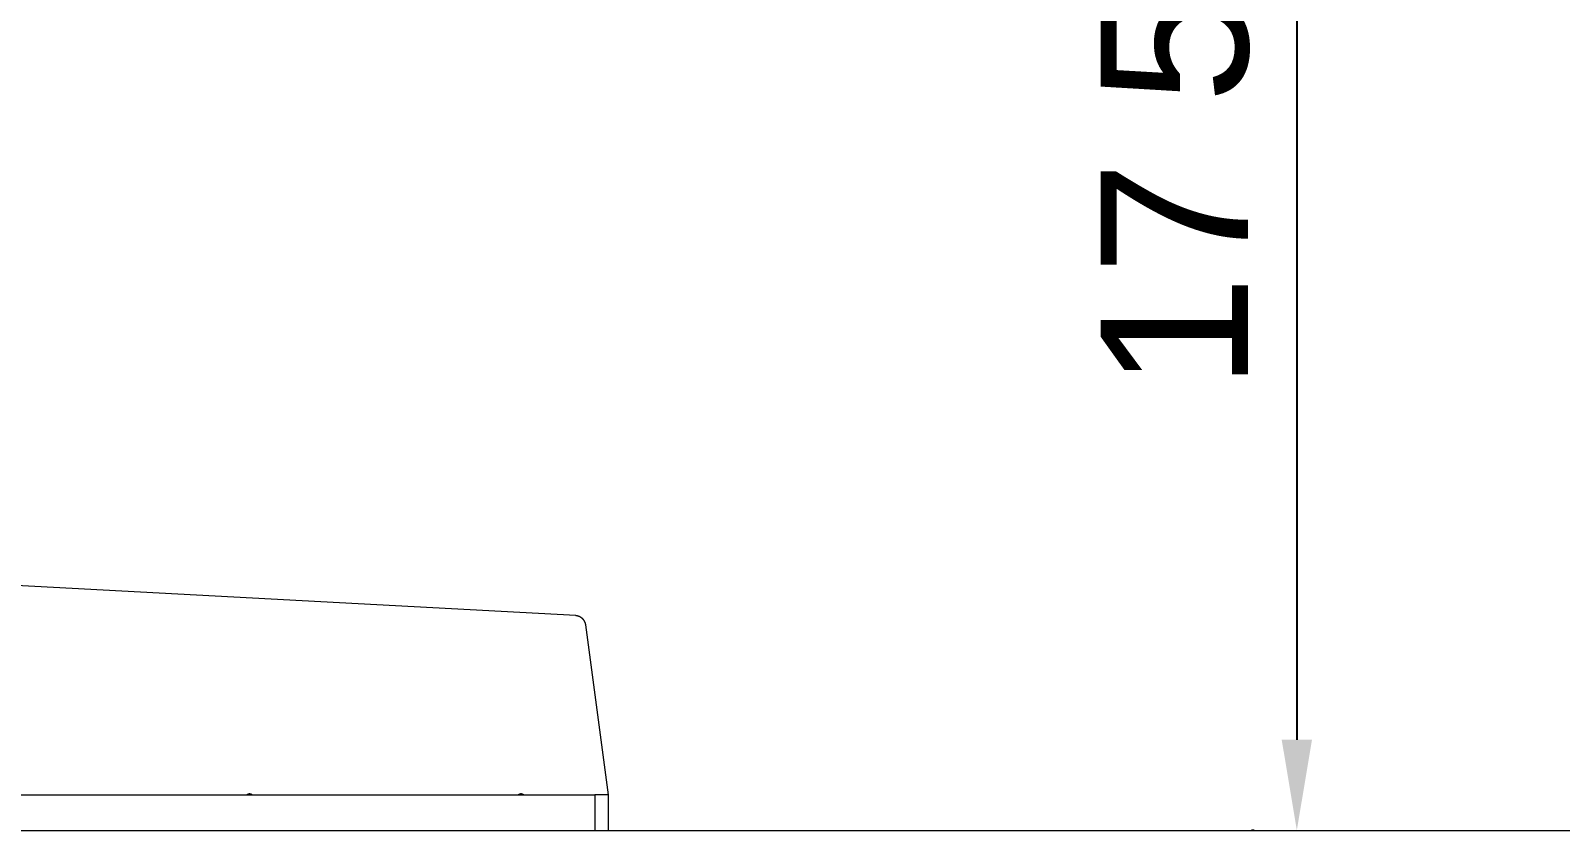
# Model space of a CAD drawing. Header units: inches. Extents: x -16 to 183, y -17 to 123.
# Drawn here: x 135.53 to 152.39, y 105.03 to 113.85 of the extents above; entities that cross this region are included whole.
import ezdxf

# ---------------------------------------------------------------- set-up
doc = ezdxf.new("R2010")
doc.units = ezdxf.units.IN
doc.layers.add('ZANO_R', color=7, linetype='Continuous', lineweight=0)
doc.layers.add('ZANO_W', color=1, linetype='Continuous', lineweight=0)
doc.styles.get("Standard").update_dxf_attribs({"font": 'arial.ttf'})
doc.dimstyles.new('amerykanie', dxfattribs={"dimtxt": 50, "dimasz": 50, "dimexe": 0.5, "dimexo": 0.5, "dimgap": 1, "dimtad": 1, "dimdec": 0, "dimzin": 0, "dimlunit": 5, "dimtxsty": 'Standard', "dimcen": 0.09, "dimclrd": 1, "dimclre": 1, "dimclrt": 1, "dimazin": 0, "dimtfac": 1, "dimtdec": 0, "dimtmove": 0, "dimatfit": 3, "dimfxl": 1, "dimtzin": 0, "dimarcsym": 1})

# ---------------------------------------------------------------- blocks, each defined once
blk = doc.blocks.new('*D366')
at = {"layer": 'ZANO_W', "color": 1, "lineweight": -2}
for p, q in [((149.019, 122.317), (148.988, 122.317)), ((149.488, 121.317), (149.488, 106.031)), ((149.019, 105.031), (148.988, 105.031))]:
    blk.add_line(p, q, dxfattribs=at)
at = {"layer": 'ZANO_W', "color": 1}
for points in [[(149.655, 121.317), (149.321, 121.317), (149.488, 122.317)], [(149.321, 106.031), (149.655, 106.031), (149.488, 105.031)]]:
    blk.add_solid(points, dxfattribs=at)
at = {"layer": 'ZANO_W', "color": 1, "insert": (148.148, 113.674), "char_height": 1.625, "attachment_point": 5, "rotation": 90}
blk.add_mtext('17 5/16', dxfattribs=at)
blk = doc.blocks.new('*D373')
at = {"layer": 'ZANO_W', "color": 1, "lineweight": -2}
blk.add_line((174.398, 108.168), (174.592, 109.617), dxfattribs=at)
blk.add_arc((173.977, 105.031), 4.127, 13.9165, 68.4416, dxfattribs=at)
at = {"layer": 'ZANO_W', "color": 1}
for points in [[(175.535, 109.031), (175.451, 108.708), (174.526, 109.121)], [(177.818, 106.003), (178.148, 106.044), (178.104, 105.031)]]:
    blk.add_solid(points, dxfattribs=at)
at = {"layer": 'ZANO_W', "color": 1, "insert": (178.598, 109.965), "char_height": 1.625, "attachment_point": 5}
blk.add_mtext("82%%d21'", dxfattribs=at)

msp = doc.modelspace()

# ---------------------------------------------------------------- linework, layer by layer
at = {"layer": 'ZANO_R'}
for p, q in [((141.5385, 107.39827), (130.36498, 108.00218)), ((141.54258, 107.39798), (141.5385, 107.39827)), ((141.54664, 107.39754), (141.54258, 107.39798)), ((141.55069, 107.39697), (141.54664, 107.39754)), ((141.55471, 107.39626), (141.55069, 107.39697)), ((141.5587, 107.39541), (141.55471, 107.39626)), ((141.56267, 107.39442), (141.5587, 107.39541)), ((141.56659, 107.3933), (141.56267, 107.39442)), ((141.57048, 107.39204), (141.56659, 107.3933)), ((141.57432, 107.39065), (141.57048, 107.39204)), ((141.57811, 107.38912), (141.57432, 107.39065)), ((141.58184, 107.38747), (141.57811, 107.38912)), ((141.58552, 107.38568), (141.58184, 107.38747)), ((141.58913, 107.38377), (141.58552, 107.38568)), ((141.59267, 107.38174), (141.58913, 107.38377)), ((141.59614, 107.37959), (141.59267, 107.38174)), ((141.59954, 107.37732), (141.59614, 107.37959)), ((141.60285, 107.37493), (141.59954, 107.37732)), ((141.60608, 107.37242), (141.60285, 107.37493)), ((141.60922, 107.36981), (141.60608, 107.37242)), ((141.61227, 107.36709), (141.60922, 107.36981)), ((141.61522, 107.36427), (141.61227, 107.36709)), ((141.61807, 107.36135), (141.61522, 107.36427)), ((141.62082, 107.35833), (141.61807, 107.36135)), ((141.62347, 107.35521), (141.62082, 107.35833)), ((141.626, 107.35201), (141.62347, 107.35521)), ((141.62842, 107.34872), (141.626, 107.35201)), ((141.63073, 107.34535), (141.62842, 107.34872)), ((141.63292, 107.3419), (141.63073, 107.34535)), ((141.63499, 107.33838), (141.63292, 107.3419)), ((141.63694, 107.33479), (141.63499, 107.33838)), ((141.63876, 107.33113), (141.63694, 107.33479)), ((141.64045, 107.32742), (141.63876, 107.33113)), ((141.64201, 107.32364), (141.64045, 107.32742)), ((141.64344, 107.31982), (141.64201, 107.32364)), ((141.64474, 107.31594), (141.64344, 107.31982)), ((141.64591, 107.31203), (141.64474, 107.31594)), ((141.64694, 107.30807), (141.64591, 107.31203)), ((141.64783, 107.30409), (141.64694, 107.30807)), ((141.64858, 107.30007), (141.64783, 107.30409)), ((141.64919, 107.29604), (141.64858, 107.30007)), ((141.9003, 105.42449), (141.64919, 107.29604)), ((141.9003, 105.42449), (141.64919, 107.29604)), ((128.80802, 105.42448), (141.74896, 105.42448)), ((137.9155, 105.42448), (137.91646, 105.42542)), ((137.91646, 105.42542), (137.91746, 105.42632)), ((137.91746, 105.42632), (137.91849, 105.42718)), ((137.91849, 105.42718), (137.91955, 105.42801)), ((137.91955, 105.42801), (137.92063, 105.42881)), ((137.92063, 105.42881), (137.92174, 105.42956)), ((137.92174, 105.42956), (137.92288, 105.43028)), ((137.92288, 105.43028), (137.92404, 105.43096)), ((137.92404, 105.43096), (137.92522, 105.4316)), ((137.92522, 105.4316), (137.92643, 105.4322)), ((137.92643, 105.4322), (137.92765, 105.43275)), ((137.92765, 105.43275), (137.92889, 105.43327)), ((137.92889, 105.43327), (137.93015, 105.43374)), ((137.93015, 105.43374), (137.93142, 105.43417)), ((137.93142, 105.43417), (137.93271, 105.43455)), ((137.93271, 105.43455), (137.93401, 105.43489)), ((137.93401, 105.43489), (137.93532, 105.43519)), ((137.93532, 105.43519), (137.93664, 105.43544)), ((137.93664, 105.43544), (137.93797, 105.43565)), ((137.93797, 105.43565), (137.93931, 105.43581)), ((137.93931, 105.43581), (137.94065, 105.43592)), ((137.94065, 105.43592), (137.94199, 105.43599)), ((137.94199, 105.43599), (137.94333, 105.43601)), ((137.94333, 105.43601), (137.94468, 105.43599)), ((137.94468, 105.43599), (137.94602, 105.43592)), ((137.94602, 105.43592), (137.94736, 105.43581)), ((137.94736, 105.43581), (137.94869, 105.43565)), ((137.94869, 105.43565), (137.95002, 105.43544)), ((137.95002, 105.43544), (137.95134, 105.43519)), ((137.95134, 105.43519), (137.95266, 105.43489)), ((137.95266, 105.43489), (137.95396, 105.43455)), ((137.95396, 105.43455), (137.95524, 105.43417)), ((137.95524, 105.43417), (137.95652, 105.43374)), ((137.95652, 105.43374), (137.95778, 105.43327)), ((137.95778, 105.43327), (137.95902, 105.43275)), ((137.95902, 105.43275), (137.96024, 105.4322)), ((137.96024, 105.4322), (137.96145, 105.4316)), ((137.96145, 105.4316), (137.96263, 105.43096)), ((137.96263, 105.43096), (137.96379, 105.43028)), ((137.96379, 105.43028), (137.96493, 105.42956)), ((137.96493, 105.42956), (137.96604, 105.42881)), ((137.96604, 105.42881), (137.96712, 105.42801)), ((137.96712, 105.42801), (137.96818, 105.42718)), ((137.96818, 105.42718), (137.96921, 105.42632)), ((137.96921, 105.42632), (137.97021, 105.42542)), ((137.97021, 105.42542), (137.97117, 105.42448)), ((140.90818, 105.42448), (140.90917, 105.42544)), ((140.90917, 105.42544), (140.91019, 105.42636)), ((140.91019, 105.42636), (140.91124, 105.42724)), ((140.91124, 105.42724), (140.91232, 105.42809)), ((140.91232, 105.42809), (140.91344, 105.42889)), ((140.91344, 105.42889), (140.91458, 105.42966)), ((140.91458, 105.42966), (140.91574, 105.43039)), ((140.91574, 105.43039), (140.91693, 105.43108)), ((140.91693, 105.43108), (140.91814, 105.43172)), ((140.91814, 105.43172), (140.91938, 105.43233)), ((140.91938, 105.43233), (140.92063, 105.43288)), ((140.92063, 105.43288), (140.92191, 105.4334)), ((140.92191, 105.4334), (140.9232, 105.43387)), ((140.9232, 105.43387), (140.92451, 105.43429)), ((140.92451, 105.43429), (140.92583, 105.43467)), ((140.92583, 105.43467), (140.92716, 105.435)), ((140.92716, 105.435), (140.92851, 105.43529)), ((140.92851, 105.43529), (140.92986, 105.43553)), ((140.92986, 105.43553), (140.93122, 105.43572)), ((140.93122, 105.43572), (140.93259, 105.43586)), ((140.93259, 105.43586), (140.93396, 105.43596)), ((140.93396, 105.43596), (140.93533, 105.43601)), ((140.93533, 105.43601), (140.9367, 105.43601)), ((140.9367, 105.43601), (140.93808, 105.43596)), ((140.93808, 105.43596), (140.93945, 105.43586)), ((140.93945, 105.43586), (140.94082, 105.43572)), ((140.94082, 105.43572), (140.94218, 105.43553)), ((140.94218, 105.43553), (140.94353, 105.43529)), ((140.94353, 105.43529), (140.94487, 105.435)), ((140.94487, 105.435), (140.94621, 105.43467)), ((140.94621, 105.43467), (140.94753, 105.43429)), ((140.94753, 105.43429), (140.94884, 105.43387)), ((140.94884, 105.43387), (140.95013, 105.4334)), ((140.95013, 105.4334), (140.9514, 105.43288)), ((140.9514, 105.43288), (140.95266, 105.43233)), ((140.95266, 105.43233), (140.95389, 105.43172)), ((140.95389, 105.43172), (140.9551, 105.43108)), ((140.9551, 105.43108), (140.95629, 105.43039)), ((140.95629, 105.43039), (140.95746, 105.42966)), ((140.95746, 105.42966), (140.9586, 105.42889)), ((140.9586, 105.42889), (140.95971, 105.42809)), ((140.95971, 105.42809), (140.96079, 105.42724)), ((140.96079, 105.42724), (140.96185, 105.42636)), ((140.96185, 105.42636), (140.96287, 105.42544)), ((140.96287, 105.42544), (140.96386, 105.42448)), ((141.90021, 105.42448), (141.74896, 105.42448)), ((141.74896, 105.42448), (141.74896, 105.03078)), ((141.90021, 105.42448), (141.90027, 105.42448)), ((141.9003, 105.03078), (141.9003, 105.42448)), ((128.80802, 105.03078), (141.74896, 105.03078)), ((141.74896, 105.03078), (141.9003, 105.03078))]:
    msp.add_line(p, q, dxfattribs=at)
msp.add_lwpolyline([(-14.11259, 105.03078), (181.73293, 105.03078)], dxfattribs=at)

# ---------------------------------------------------------------- dimensions: what is measured, and where the dimension line sits
at = {"layer": 'ZANO_W'}
dim = msp.add_linear_dim(base=(149.48809, 105.03078), p1=(149.51934, 122.31749), p2=(149.51934, 105.03078), angle=90, dimstyle='amerykanie', override={"dimtxt": 1.625, "dimasz": 1, "dimgap": 0.5, "dimdec": 4, "dimaunit": 1, "dimadec": 1, "dimtdec": 4, "dimtmove": 1, "dimfrac": 2}, dxfattribs=at)
dim.commit()
dim.dimension.update_dxf_attribs({"geometry": '*D366', "text_midpoint": (148.14788, 113.67414)})
dim = msp.add_angular_dim_2l(base=(177.6394, 106.93351), line1=((174.33137, 107.67262), (174.18478, 106.58005)), line2=((19.10502, 105.03078), (183.20953, 105.03078)), dimstyle='amerykanie', override={"dimtxt": 1.625, "dimasz": 1, "dimgap": 0.5, "dimdec": 4, "dimaunit": 1, "dimadec": 1, "dimtdec": 4, "dimtmove": 1, "dimfrac": 2}, dxfattribs=at)
dim.commit()
dim.dimension.update_dxf_attribs({"geometry": '*D373', "text_midpoint": (178.5982, 109.96509), "dimtype": 162})

doc.saveas('drawing.dxf')
